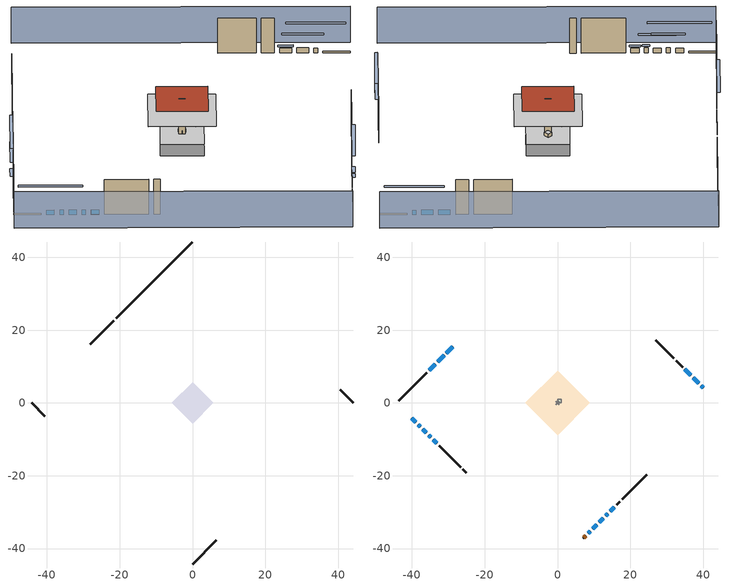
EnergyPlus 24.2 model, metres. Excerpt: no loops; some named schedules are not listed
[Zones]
basement - unconditioned
 floor foundation (Slab2 construction): -5.71,0 0,5.71 5.71,0 0,-5.71 z-2.13
 wall outside (RimJoist1 construction): -21.63,22.61 -28.11,16.12 z0.3:0.61
 wall outside (RimJoist2 construction): 44.24,0 40.64,3.6 z0.3:0.61
 wall outside (RimJoist3 construction): 0,-44.24 6.49,-37.75 z0.3:0.61
 wall outside (RimJoist4 construction): -44.24,0 -40.64,-3.6 z0.3:0.61
 wall foundation (FoundationWall1 construction): 0,44.24 -20.97,23.27 z-2.13:0.3
conditioned space
 floor to basement - unconditioned (Floor1 construction): -5.71,0 0,5.71 5.71,0 0,-5.71 z0.3
 floor to garage (Floor2 construction): -3.66,0 0,3.66 3.66,0 0,-3.66 z0.3
 floor adiabatic (AdiabaticFloorConstruction): -8.86,0 0,8.86 8.86,0 0,-8.86 z5.18
 wall outside (AdiabaticWallConstruction 1): 7.14,-37.09 7.79,-36.45 z0.3:2.34
 wall outside (AdiabaticWallConstruction): -28.77,15.47 -30.5,13.73 / 8.45,-35.79 9,-35.24 / -31.16,13.08 -32.89,11.35 / -33.55,10.69 -35.28,8.96 / 13.25,-30.99 13.8,-30.44 z0.3:1.37; 9.65,-34.59 10.82,-33.41 / 14.45,-29.79 15.62,-28.61 z0.3:1.43; -39.98,-4.26 -38.93,-5.31 / -37.07,-7.17 -36.02,-8.22 / -34.16,-10.07 -33.11,-11.13 z0.3:1.28; -38.27,-5.96 -37.73,-6.51 / -35.36,-8.87 -34.82,-9.42 / 11.48,-32.76 12.59,-31.65 z0.3:1.34; 39.98,4.26 39.48,4.76 z0.3:1.22; 38.82,5.42 37.24,7 / 36.58,7.65 35,9.23 z0.3:1.31
 wall outside (Wall3 construction): -35.93,8.3 -43.58,0.66 z0.3:7.62
 wall outside (Wall4 construction): 31.97,12.27 26.93,17.31 z0.3:7.62
 wall outside (Wall7 construction): 17.8,-26.44 24.48,-19.76 z0.3:7.62
 wall outside (Wall8 construction): -32.45,-11.78 -26.64,-17.6 z0.3:7.62
 wall to garage (Wall5 construction): -0.43,-0.43 0.43,0.43 z0.3:7.62
 wall to garage (Wall6 construction): 0.43,-0.43 -0.43,0.43 z0.3:7.62
 window (WindowConstruction): -28.77,15.47 -30.5,13.74 z0.3:1.37
 window (WindowConstruction 9): 8.45,-35.79 9,-35.24 z0.3:1.37
 window (WindowConstruction 10): 9.65,-34.58 10.82,-33.41 z0.3:1.43
 window (WindowConstruction 11): -39.98,-4.26 -38.93,-5.31 z0.3:1.28
 window (WindowConstruction 12): -38.27,-5.96 -37.73,-6.51 z0.3:1.34
 window (WindowConstruction 13): -37.07,-7.17 -36.02,-8.22 z0.3:1.28
 window (WindowConstruction 14): -35.36,-8.87 -34.82,-9.42 z0.3:1.34
 window (WindowConstruction 15): -34.16,-10.08 -33.11,-11.13 z0.3:1.28
 window (WindowConstruction 1): -31.16,13.08 -32.89,11.35 z0.3:1.37
 window (WindowConstruction 2): -33.55,10.69 -35.28,8.96 z0.3:1.37
 window (WindowConstruction 3): 39.98,4.26 39.48,4.76 z0.3:1.22
 window (WindowConstruction 4): 38.82,5.42 37.24,7 z0.3:1.31
 window (WindowConstruction 5): 36.58,7.65 35,9.23 z0.3:1.31
 window (WindowConstruction 6): 11.48,-32.76 12.59,-31.65 z0.3:1.34
 window (WindowConstruction 7): 13.25,-30.99 13.79,-30.44 z0.3:1.37
 window (WindowConstruction 8): 14.45,-29.79 15.62,-28.62 z0.3:1.43
 door (Door): 7.14,-37.09 7.79,-36.45 z0.3:2.34
 ceiling adiabatic (AdiabaticFloorConstruction): 0,-8.86 8.86,0 0,8.86 -8.86,0 z5.18
 roof outside (Roof1 construction): 0,6.78 -6.78,0 0,-6.78 6.78,0 z7.62
furnace airloop ret air zone
 floor adiabatic (AdiabaticConst): 0,0 0,1 1,1 1,0 z0
 wall adiabatic (AdiabaticConst): 0,1 0,0 1,0 1,1 0,1 z0:1
 ceiling adiabatic (AdiabaticConst): 1,0 1,1 0,1 0,0 z1
garage
 floor foundation (Slab1 construction): -3.66,0 0,3.66 3.66,0 0,-3.66 z0
 wall outside (Wall1 construction): 34.35,9.89 32.62,11.62 z0.3:7.62
 wall outside (Wall2 construction): 16.28,-27.96 17.14,-27.1 z0.3:7.62
 wall outside (Wall9 construction): -25.98,-18.26 -25.12,-19.12 z0.3:7.62
shading: -47.47,-3.23 -3.23,-47.47 / 47.47,3.23 3.23,47.47 z0:7.62; -34.17,10.07 -25.11,19.13 -25.54,19.56 -34.6,10.5 z6.55; 9.21,-35.03 8.23,-36.01 8.66,-36.44 9.64,-35.46 z1.68; 11.04,-33.2 9.44,-34.8 9.87,-35.23 11.47,-33.63 z1.74; -35.27,-8.97 -43.65,-0.59 -44.08,-1.02 -35.7,-9.4 z6.46; -35.79,-8.45 -40.21,-4.02 -40.64,-4.46 -36.22,-8.88 z4.08; -34.08,-10.16 -39.01,-5.23 -39.44,-5.66 -34.51,-10.59 z4.02; -34.6,-9.63 -35.58,-8.66 -36.01,-9.09 -35.03,-10.07 z1.65; -32.9,-11.34 -34.38,-9.86 -34.81,-10.29 -33.33,-11.77 z1.58; -34.83,9.41 -29.22,15.02 -29.65,15.45 -35.26,9.84 z4.11; -35.49,8.75 -33.33,10.91 -33.76,11.34 -35.92,9.18 z1.68; 35.81,8.42 43.65,0.59 44.08,1.02 36.25,8.85 z6.4; 35.3,8.94 40.76,3.48 41.19,3.91 35.73,9.37 z4.05; 34.79,9.45 36.8,7.44 37.23,7.87 35.22,9.88 z1.62; 16.25,-27.98 7.82,-36.42 8.25,-36.85 16.68,-28.41 z6.52; 15.73,-28.5 11.31,-32.93 11.74,-33.36 16.17,-28.93 z4.11; 17.56,-26.68 12.51,-31.73 12.94,-32.16 17.99,-27.11 z4.18
[Building]
Building 1: Terrain=Suburbs
[Site:Location]
Portland Intl Arpt_OR: Latitude {deg}=45.59; Longitude {deg}=-122.6; Time Zone {hr}=-8; Elevation {m}=33; Keep Site Location Information=Yes
[Site:GroundTemperature:Shallow]
10.2558, 8.96328, 8.85977, 9.47314, 11.9355, 14.3863, 16.5111, 17.8571, 17.9714, 16.8767, 14.8061, 12.4304
[Site:WaterMainsTemperature]
Calculation Method=Schedule; Temperature Schedule=mains temperature schedule
[Material] Roughness=Rough; Thermal Absorptance=0.9
Name | Thickness {m} | Conductivity {W/m-K} | Density {kg/m3} | Specific Heat {J/kg-K} | Solar Absorptance | Visible Absorptance
asphalt or fiberglass shingles | 0.00635 | 0.162714 | 1121.4 | 1465.45 | 0.85 | 0.85
concrete 4.0 in. | 0.1016 | 1.803125 | 2242.8 | 837.4 | 0.7 | 0.7
concrete 8.0 in. | 0.2032 | 1.803125 | 2242.8 | 837.4 | 0.7 | 0.7
door material | 0.04445 | 0.0612267 | 512.64 | 1214.23 | 0.7 | 0.7
floor covering | 0.0127 | 0.0433444 | 54.468 | 1339.84 | 0.6 | 0.6
floor rigid ins; wall rigid ins | 0.512978 | 0.029427 | 32.04 | 1214.23 | 0.7 | 0.7
floor stud and cavity | 0.1397 | 0.923637 | 92.3553 | 1139.71 | 0.7 | 0.7
floor stud and cavity 1 | 0.1397 | 1.75129 | 37.0049 | 1207.88 | 0.7 | 0.7
furniture material basement - unconditioned 1; furniture material conditioned space 1; furniture material garage 1 | 0.1524 | 0.115458 | 640.8 | 1214.23 | 0.6 | 0.6
gypsum board | 0.0127 | 0.160291 | 801 | 837.4 | 0.6 | 0.6
osb sheathing 0.5 in.; osb sheathing 0.5 in. 1; osb sheathing 0.5 in. 2 | 0.0127 | 0.115458 | 512.64 | 1214.23 | 0.7 | 0.7
osb sheathing 0.75 in. | 0.01905 | 0.115458 | 512.64 | 1214.23 | 0.7 | 0.7
rim joist stud and cavity | 0.0508 | 0.178688 | 50.32683 | 1063.81 | 0.6 | 0.6
roof rigid ins | 0.051816 | 0.029427 | 32.04 | 1214.23 | 0.7 | 0.7
roof stud and cavity | 0.2032 | 0.667294 | 78.34581 | 1123.46 | 0.7 | 0.7
wall stud and cavity | 0.1397 | 0.727959 | 139.0536 | 1170.24 | 0.6 | 0.6
wall stud and cavity 1 | 0.1397 | 0.550994 | 139.0536 | 1170.24 | 0.7 | 0.7
wall stud and cavity 2 | 0.1397 | 0.335416 | 139.0536 | 1170.24 | 0.7 | 0.7
wall stud and cavity 3 | 0.0889 | 0.380278 | 52.3479 | 1209.89 | 0.7 | 0.7
wall stud and cavity 4 | 0.0889 | 0.391764 | 83.0341 | 1211.67 | 0.7 | 0.7
wood siding | 0.0254 | 0.102417 | 544.68 | 1172.36 | 0.85 | 0.85
wood siding 1; wood siding 2 | 0.0254 | 0.102417 | 544.68 | 1172.36 | 0.7 | 0.7
[Material:NoMass]
Adiabatic: Roughness=Rough; Thermal Resistance {m2-K/W}=176.1; Thermal Absorptance=0.9; Solar Absorptance=0.7; Visible Absorptance=0.7
[WindowMaterial:SimpleGlazingSystem]
WindowMaterial: U-Factor {W/m2-K}=1.93052; Solar Heat Gain Coefficient=0.49
[Construction]
AdiabaticConst: Adiabatic
AdiabaticFloorConstruction: floor stud and cavity 1, floor rigid ins, osb sheathing 0.75 in., floor covering
AdiabaticWallConstruction: wood siding 1, wall rigid ins, wall stud and cavity 3, gypsum board
AdiabaticWallConstruction 1: wood siding 2, wall rigid ins, wall stud and cavity 3, gypsum board
Door: door material
Floor1 construction; Floor2 construction: floor stud and cavity, osb sheathing 0.75 in., floor covering
FoundationWall1 construction: concrete 8.0 in.
furniture construction basement - unconditioned 1: furniture material basement - unconditioned 1
furniture construction conditioned space 1: furniture material conditioned space 1
furniture construction garage 1: furniture material garage 1
PartitionWallConstruction: gypsum board, wall stud and cavity 4, gypsum board
RimJoist1 construction; RimJoist2 construction; RimJoist3 construction; RimJoist4 construction: wood siding, rim joist stud and cavity
Roof1 construction: asphalt or fiberglass shingles, roof rigid ins, osb sheathing 0.75 in., roof stud and cavity, gypsum board
Slab1 construction; Slab2 construction: concrete 4.0 in.
Wall1 construction; Wall2 construction: wood siding, osb sheathing 0.5 in., wall stud and cavity
Wall3 construction; Wall4 construction: wood siding, osb sheathing 0.5 in., wall stud and cavity 1, gypsum board
Wall5 construction: osb sheathing 0.5 in. 1, wall stud and cavity 2, gypsum board
Wall6 construction: osb sheathing 0.5 in. 2, wall stud and cavity 2, gypsum board
Wall7 construction; Wall8 construction: wood siding, osb sheathing 0.5 in. 1, wall stud and cavity 1, gypsum board
Wall9 construction: wood siding, osb sheathing 0.5 in. 1, wall stud and cavity
WindowConstruction; WindowConstruction 1; WindowConstruction 10; WindowConstruction 11; WindowConstruction 12; WindowConstruction 13; WindowConstruction 14; WindowConstruction 15; WindowConstruction 2; WindowConstruction 3; WindowConstruction 4; WindowConstruction 5; WindowConstruction 6; WindowConstruction 7; WindowConstruction 8; WindowConstruction 9: WindowMaterial
[Zone] Multiplier=1
Name | Volume {m3} | Part of Total Floor Area
basement - unconditioned | 158.733 | Yes
conditioned space | 606.66 | Yes
furnace airloop ret air zone | 1 | No
garage | 65.242 | Yes
[Space]
Name | Zone | Volume {m3} | Space Type
basement - unconditioned 1 | basement - unconditioned | 158.733
conditioned space 1 | conditioned space | 606.66
furnace airloop ret air space | furnace airloop ret air zone |  | Plenum Space Type
garage 1 | garage | 65.242
[SurfaceProperty:ExposedFoundationPerimeter] Exposed Perimeter Calculation Method=TotalExposedPerimeter
Name | Total Exposed Perimeter {m}
Slab2 | 29.65704
Slab1 | 14.6304
[InternalMass]
Name | Construction | Zone or ZoneList | Space or SpaceList | Surface Area {m2}
furniture mass basement - unconditioned 1 | furniture construction basement - unconditioned 1 | basement - unconditioned | basement - unconditioned 1 | 26.03886
furniture mass conditioned space 1 | furniture construction conditioned space 1 | conditioned space | conditioned space 1 | 99.51774
partition wall mass | PartitionWallConstruction | conditioned space | conditioned space 1 | 248.794
furniture mass garage 1 | furniture construction garage 1 | garage | garage 1 | 2.67561
[OtherEquipment] Design Level Calculation Method=EquipmentLevel
Name | Fuel Type | Zone or ZoneList or Space or SpaceList | Schedule | Design Level {W} | Fraction Latent | Fraction Radiant | Fraction Lost
furnace airloop_0 RetCondToDZ; furnace airloop_0 SupCondToDZ; furnace airloop_0 SupSensLkToDZ; water heater sens | None | basement - unconditioned 1 | Always On Discrete | 0 | 0 | 0 | 0
furnace airloop_0 SupLatLkToDZ; water heater lat | None | basement - unconditioned 1 | Always On Discrete | 0 | 1 | 0 | 0
water heater energy adjustment1 | Electricity | basement - unconditioned 1 | Always On Discrete | 0.01 | 0 | 0 | 1
clothes dryer 1 | NaturalGas | conditioned space 1 | clothes_dryer | 4072.13 | 0.015 | 0.081 | 0.85
cooking range 1 | Electricity | conditioned space 1 | cooking_range | 0 | 0.08 | 0.432 | 0.2
furnace airloop_0 SupCondToLv; furnace airloop_0 SupSensLkToCond; mech vent house fan sensible load | None | conditioned space 1 | Always On Discrete | 0 | 0 | 0 | 0
furnace airloop_0 SupLatLkToCond; mech vent house fan latent load | None | conditioned space 1 | Always On Discrete | 0 | 1 | 0 | 0
general water use latent | None | conditioned space 1 | general water use schedule | 44.1266 | 1 | 0 | 0
general water use sensible | None | conditioned space 1 | general water use schedule | -43.4886 | 0 | 0.6 | 0
furnace airloop_0 RetCondToRP; furnace airloop_0 RetSensLkToRP | None | furnace airloop ret air space | Always On Discrete | 0 | 0 | 0 | 0
furnace airloop_0 RetLatLkToRP | None | furnace airloop ret air space | Always On Discrete | 0 | 1 | 0 | 0
[ZoneInfiltration:DesignFlowRate] Schedule=Always On Discrete
Name | Zone or ZoneList or Space or SpaceList | Design Flow Rate Calculation Method | Design Flow Rate {m3/s} | Air Changes per Hour {1/hr} | Constant Term Coefficient | Temperature Term Coefficient | Velocity Term Coefficient | Velocity Squared Term Coefficient
basement_unconditioned 1 duct leakage imbalance infil flow | basement - unconditioned 1 | Flow/Zone | 0
infil basement - unconditioned 1 | basement - unconditioned 1 | AirChanges/Hour |  | 0.1 | 1 | 0 | 0 | 0
infil flow; natural vent flow; whole house fan flow | conditioned space 1 | Flow/Zone | 0
[ZoneMixing] Schedule=Always On Continuous; Design Flow Rate Calculation Method=Flow/Zone; Design Flow Rate {m3/s}=0
Name | Zone or Space | Source Zone or Space
furnace airloop_0 ZoneMixCondToDZ mix | basement - unconditioned | conditioned space
furnace airloop_0 ZoneMixDZToCond mix | conditioned space | basement - unconditioned
[SurfaceProperty:IncidentSolarMultiplier] Incident Solar Multiplier=1; Incident Solar Multiplier Schedule=trans schedule winter=0.85 summer=0.7
Window1; Window10; Window11; Window12; Window13; Window14; Window15; Window16; Window2; Window3; Window4; Window5; Window6; Window7; Window8; Window9
[Lights] Design Level Calculation Method=LightingLevel; Return Air Fraction=0; Fraction Radiant=0.6; Fraction Visible=0.2; Fraction Replaceable=1
Name | Zone or ZoneList or Space or SpaceList | Schedule | Lighting Level {W}
interior lighting | conditioned space 1 | lighting_interior | 390.51
garage lighting | garage 1 | lighting_garage | 10.9504
[People]
occupants: Zone or ZoneList or Space or SpaceList=conditioned space 1; Number of People Schedule=occupants; Number of People Calculation Method=People; Number of People=2; Fraction Radiant=0.314171; Sensible Heat Fraction=0.56303; Activity Level Schedule=occupants activity schedule; Carbon Dioxide Generation Rate {m3/s-W}=0; Enable ASHRAE 55 Comfort Warnings=No; Mean Radiant Temperature Calculation Type=EnclosureAveraged
[ElectricEquipment] Zone or ZoneList or Space or SpaceList=conditioned space 1; Design Level Calculation Method=EquipmentLevel
Name | Schedule | Design Level {W} | Fraction Latent | Fraction Radiant | Fraction Lost
ceiling fan | ceiling_fan | 19.3019 | 0 | 0.558 | 0
clothes dryer | clothes_dryer | 306.517 | 0.015 | 0.081 | 0.85
clothes washer | clothes_washer | 155.485 | 0.03 | 0.162 | 0.7
cooking range | cooking_range | 808.043 | 0.08 | 0.432 | 0.2
dishwasher | dishwasher | 316.595 | 0.3 | 0.18 | 0.4
fridge | fridge schedule | 46.9578 | 0 | 0.6 | 0
mech vent bath fan 0 | mech vent bath fan 0 schedule | 30 | 0 | 0 | 1
mech vent house fan | mech vent house fan schedule | 0 | 0 | 0 | 1
mech vent house fan cfis | mech vent house fan cfis schedule | 0 | 0 | 0 | 0
mech vent range fan 0 | mech vent range fan 0 schedule | 30 | 0 | 0 | 1
misc plug loads | plug_loads_other | 185.278 | 0.021 | 0.558 | 0.049
misc tv | plug_loads_tv | 203.422 | 0 | 0.6 | 0
whole house fan | Always On Discrete | 0 | 0 | 0 | 1
[SpaceList]
Plenum Space Type: furnace airloop ret air space
[ZoneInfiltration:EffectiveLeakageArea]
infil garage 1: Zone or Space=garage 1; Schedule=Always On Discrete; Effective Air Leakage Area {cm2}=203.878; Stack Coefficient=0.000129147; Wind Coefficient=4.64657e-05
[AirLoopHVAC:ReturnPlenum]
Air Loop HVAC Return Plenum 1: Zone=furnace airloop ret air zone
[Foundation:Kiva] Wall Depth Below Slab {m}=0.2032
Name | Initial Indoor Air Temperature {C} | Wall Height Above Grade {m}
Foundation Kiva 1 | 13.4258 | 0.1016
Foundation Kiva 2 | 9.52053 | 0.3048
[Foundation:Kiva:Settings]
Soil Conductivity {W/m-K}=2.9427; Soil Density {kg/m3}=1842.3; Soil Specific Heat {J/kg-K}=418.7; Ground Solar Absorptivity=0.9; Ground Thermal Absorptivity=0.9; Ground Surface Roughness {m}=0.03; Far-Field Width {m}=40; Deep-Ground Boundary Condition=ZeroFlux; Deep-Ground Depth {m}=40; Minimum Cell Dimension {m}=0.2; Maximum Cell Growth Coefficient=3; Simulation Timestep=Timestep
[Exterior:Lights]
exterior lighting: Schedule=exterior lighting schedule; Design Level {W}=13.4573
[EnergyManagementSystem:Sensor] Output:Variable or Output:Meter Index Key=basement - unconditioned
Name | Output:Variable or Output:Meter
furnace_airloop_0_DZ_T_s | Zone Air Temperature
furnace_airloop_0_DZ_W_s | Zone Mean Air Humidity Ratio
water_heater_amb_rh | Zone Air Relative Humidity
water_heater_amb_temp | Zone Mean Air Temperature
[Schedule:Constant]
Name | Hourly Value
Always On Discrete; Always On Continuous; mech vent house fan schedule; mech vent house fan cfis schedule | 1
occupants activity schedule | 117.228
fridge schedule | 0
[Schedule:Day:Interval]
trans schedule winter=0.85 summer=0.7 day; trans schedule winter=0.85 summer=0.7 day 2: No, 24:00, 0.85
trans schedule winter=0.85 summer=0.7 day 1: No, 24:00, 0.7
trans schedule winter=0.85 summer=0.7 default day; mech vent bath fan 0 schedule default day; mech vent range fan 0 schedule default day; general water use schedule default day; exterior lighting schedule default day: No, 24:00, 0
mech vent bath fan 0 schedule day: No, 05:00, 0, 06:00, 1, 24:00, 0
mech vent range fan 0 schedule day: No, 11:00, 0, 12:00, 1, 24:00, 0
general water use schedule day: No, 01:00, 0.315068, 03:00, 0.287671, 04:00, 0.342466, 05:00, 0.369863, 06:00, 0.520548, 07:00, 0.60274, 08:00, 0.534247, 10:00, 0.506849, 11:00, 0.465753, 14:00, 0.479452, 15:00, 0.534247, 16:00, 0.589041, 17:00, 0.69863, 18:00, 0.876712, 19:00, 0.890411, 20:00, 0.986301, 21:00, 1, 22:00, 0.863014, 23:00, 0.616438, 24:00, 0.465753
exterior lighting schedule day: No, 01:00, 0.566667, 03:00, 0.524167, 05:00, 0.495833, 06:00, 0.5525, 07:00, 0.623333, 08:00, 0.580833, 09:00, 0.439167, 10:00, 0.354167, 12:00, 0.34, 13:00, 0.354167, 14:00, 0.396667, 15:00, 0.425, 16:00, 0.495833, 17:00, 0.623333, 18:00, 0.793333, 19:00, 0.906667, 20:00, 0.963333, 21:00, 0.991667, 22:00, 0.920833, 23:00, 0.793333, 24:00, 0.665833
exterior lighting schedule day 1: No, 01:00, 0.528571, 03:00, 0.488929, 05:00, 0.4625, 06:00, 0.515357, 07:00, 0.581429, 08:00, 0.541786, 09:00, 0.409643, 10:00, 0.330357, 12:00, 0.317143, 13:00, 0.330357, 14:00, 0.37, 15:00, 0.396429, 16:00, 0.4625, 17:00, 0.581429, 18:00, 0.74, 19:00, 0.845714, 20:00, 0.898571, 21:00, 0.925, 22:00, 0.858929, 23:00, 0.74, 24:00, 0.621071
exterior lighting schedule day 2: No, 01:00, 0.485714, 03:00, 0.449286, 05:00, 0.425, 06:00, 0.473571, 07:00, 0.534286, 08:00, 0.497857, 09:00, 0.376429, 10:00, 0.303571, 12:00, 0.291429, 13:00, 0.303571, 14:00, 0.34, 15:00, 0.364286, 16:00, 0.425, 17:00, 0.534286, 18:00, 0.68, 19:00, 0.777143, 20:00, 0.825714, 21:00, 0.85, 22:00, 0.789286, 23:00, 0.68, 24:00, 0.570714
exterior lighting schedule day 3: No, 01:00, 0.442857, 03:00, 0.409643, 05:00, 0.3875, 06:00, 0.431786, 07:00, 0.487143, 08:00, 0.453929, 09:00, 0.343214, 10:00, 0.276786, 12:00, 0.265714, 13:00, 0.276786, 14:00, 0.31, 15:00, 0.332143, 16:00, 0.3875, 17:00, 0.487143, 18:00, 0.62, 19:00, 0.708571, 20:00, 0.752857, 21:00, 0.775, 22:00, 0.719643, 23:00, 0.62, 24:00, 0.520357
[Schedule:Week:Daily]
trans schedule winter=0.85 summer=0.7 Week Rule - Jan1-May26: trans schedule winter=0.85 summer=0.7 day, trans schedule winter=0.85 summer=0.7 day, trans schedule winter=0.85 summer=0.7 day, trans schedule winter=0.85 summer=0.7 day, trans schedule winter=0.85 summer=0.7 day, trans schedule winter=0.85 summer=0.7 day, trans schedule winter=0.85 summer=0.7 day, trans schedule winter=0.85 summer=0.7 default day, trans schedule winter=0.85 summer=0.7 default day, trans schedule winter=0.85 summer=0.7 default day, trans schedule winter=0.85 summer=0.7 default day, trans schedule winter=0.85 summer=0.7 default day
trans schedule winter=0.85 summer=0.7 Week Rule - May27-Jun2: trans schedule winter=0.85 summer=0.7 day, trans schedule winter=0.85 summer=0.7 day, trans schedule winter=0.85 summer=0.7 day, trans schedule winter=0.85 summer=0.7 day, trans schedule winter=0.85 summer=0.7 day, trans schedule winter=0.85 summer=0.7 day 1, trans schedule winter=0.85 summer=0.7 day 1, trans schedule winter=0.85 summer=0.7 default day, trans schedule winter=0.85 summer=0.7 default day, trans schedule winter=0.85 summer=0.7 default day, trans schedule winter=0.85 summer=0.7 default day, trans schedule winter=0.85 summer=0.7 default day
trans schedule winter=0.85 summer=0.7 Week Rule - Jun3-Sep29: trans schedule winter=0.85 summer=0.7 day 1, trans schedule winter=0.85 summer=0.7 day 1, trans schedule winter=0.85 summer=0.7 day 1, trans schedule winter=0.85 summer=0.7 day 1, trans schedule winter=0.85 summer=0.7 day 1, trans schedule winter=0.85 summer=0.7 day 1, trans schedule winter=0.85 summer=0.7 day 1, trans schedule winter=0.85 summer=0.7 default day, trans schedule winter=0.85 summer=0.7 default day, trans schedule winter=0.85 summer=0.7 default day, trans schedule winter=0.85 summer=0.7 default day, trans schedule winter=0.85 summer=0.7 default day
trans schedule winter=0.85 summer=0.7 Week Rule - Sep30-Oct6: trans schedule winter=0.85 summer=0.7 day 1, trans schedule winter=0.85 summer=0.7 day 2, trans schedule winter=0.85 summer=0.7 day 2, trans schedule winter=0.85 summer=0.7 day 2, trans schedule winter=0.85 summer=0.7 day 2, trans schedule winter=0.85 summer=0.7 day 2, trans schedule winter=0.85 summer=0.7 day 2, trans schedule winter=0.85 summer=0.7 default day, trans schedule winter=0.85 summer=0.7 default day, trans schedule winter=0.85 summer=0.7 default day, trans schedule winter=0.85 summer=0.7 default day, trans schedule winter=0.85 summer=0.7 default day
trans schedule winter=0.85 summer=0.7 Week Rule - Oct7-Dec31: trans schedule winter=0.85 summer=0.7 day 2, trans schedule winter=0.85 summer=0.7 day 2, trans schedule winter=0.85 summer=0.7 day 2, trans schedule winter=0.85 summer=0.7 day 2, trans schedule winter=0.85 summer=0.7 day 2, trans schedule winter=0.85 summer=0.7 day 2, trans schedule winter=0.85 summer=0.7 day 2, trans schedule winter=0.85 summer=0.7 default day, trans schedule winter=0.85 summer=0.7 default day, trans schedule winter=0.85 summer=0.7 default day, trans schedule winter=0.85 summer=0.7 default day, trans schedule winter=0.85 summer=0.7 default day
mech vent bath fan 0 schedule Week Rule - Jan1-Dec31: mech vent bath fan 0 schedule day, mech vent bath fan 0 schedule day, mech vent bath fan 0 schedule day, mech vent bath fan 0 schedule day, mech vent bath fan 0 schedule day, mech vent bath fan 0 schedule day, mech vent bath fan 0 schedule day, mech vent bath fan 0 schedule default day, mech vent bath fan 0 schedule default day, mech vent bath fan 0 schedule default day, mech vent bath fan 0 schedule default day, mech vent bath fan 0 schedule default day
mech vent range fan 0 schedule Week Rule - Jan1-Dec31: mech vent range fan 0 schedule day, mech vent range fan 0 schedule day, mech vent range fan 0 schedule day, mech vent range fan 0 schedule day, mech vent range fan 0 schedule day, mech vent range fan 0 schedule day, mech vent range fan 0 schedule day, mech vent range fan 0 schedule default day, mech vent range fan 0 schedule default day, mech vent range fan 0 schedule default day, mech vent range fan 0 schedule default day, mech vent range fan 0 schedule default day
general water use schedule Week Rule - Jan1-Dec31: general water use schedule day, general water use schedule day, general water use schedule day, general water use schedule day, general water use schedule day, general water use schedule day, general water use schedule day, general water use schedule default day, general water use schedule default day, general water use schedule default day, general water use schedule default day, general water use schedule default day
exterior lighting schedule Week Rule - Jan1-Jan27: exterior lighting schedule day, exterior lighting schedule day, exterior lighting schedule day, exterior lighting schedule day, exterior lighting schedule day, exterior lighting schedule day, exterior lighting schedule day, exterior lighting schedule default day, exterior lighting schedule default day, exterior lighting schedule default day, exterior lighting schedule default day, exterior lighting schedule default day
exterior lighting schedule Week Rule - Jan28-Feb3: exterior lighting schedule day, exterior lighting schedule day, exterior lighting schedule day, exterior lighting schedule day, exterior lighting schedule day 1, exterior lighting schedule day 1, exterior lighting schedule day 1, exterior lighting schedule default day, exterior lighting schedule default day, exterior lighting schedule default day, exterior lighting schedule default day, exterior lighting schedule default day
exterior lighting schedule Week Rule - Feb4-Feb24: exterior lighting schedule day 1, exterior lighting schedule day 1, exterior lighting schedule day 1, exterior lighting schedule day 1, exterior lighting schedule day 1, exterior lighting schedule day 1, exterior lighting schedule day 1, exterior lighting schedule default day, exterior lighting schedule default day, exterior lighting schedule default day, exterior lighting schedule default day, exterior lighting schedule default day
exterior lighting schedule Week Rule - Feb25-Mar3: exterior lighting schedule day 1, exterior lighting schedule day 1, exterior lighting schedule day 1, exterior lighting schedule day 1, exterior lighting schedule day 2, exterior lighting schedule day 2, exterior lighting schedule day 2, exterior lighting schedule default day, exterior lighting schedule default day, exterior lighting schedule default day, exterior lighting schedule default day, exterior lighting schedule default day
exterior lighting schedule Week Rule - Mar4-Mar31: exterior lighting schedule day 2, exterior lighting schedule day 2, exterior lighting schedule day 2, exterior lighting schedule day 2, exterior lighting schedule day 2, exterior lighting schedule day 2, exterior lighting schedule day 2, exterior lighting schedule default day, exterior lighting schedule default day, exterior lighting schedule default day, exterior lighting schedule default day, exterior lighting schedule default day
exterior lighting schedule Week Rule - Apr1-Apr28: exterior lighting schedule day 3, exterior lighting schedule day 3, exterior lighting schedule day 3, exterior lighting schedule day 3, exterior lighting schedule day 3, exterior lighting schedule day 3, exterior lighting schedule day 3, exterior lighting schedule default day, exterior lighting schedule default day, exterior lighting schedule default day, exterior lighting schedule default day, exterior lighting schedule default day
exterior lighting schedule Week Rule - Apr29-May5: exterior lighting schedule day 3, exterior lighting schedule day 3, exterior lighting schedule day 4, exterior lighting schedule day 4, exterior lighting schedule day 4, exterior lighting schedule day 4, exterior lighting schedule day 4, exterior lighting schedule default day, exterior lighting schedule default day, exterior lighting schedule default day, exterior lighting schedule default day, exterior lighting schedule default day
exterior lighting schedule Week Rule - May6-May26: exterior lighting schedule day 4, exterior lighting schedule day 4, exterior lighting schedule day 4, exterior lighting schedule day 4, exterior lighting schedule day 4, exterior lighting schedule day 4, exterior lighting schedule day 4, exterior lighting schedule default day, exterior lighting schedule default day, exterior lighting schedule default day, exterior lighting schedule default day, exterior lighting schedule default day
exterior lighting schedule Week Rule - May27-Jun2: exterior lighting schedule day 4, exterior lighting schedule day 4, exterior lighting schedule day 4, exterior lighting schedule day 4, exterior lighting schedule day 4, exterior lighting schedule day 5, exterior lighting schedule day 5, exterior lighting schedule default day, exterior lighting schedule default day, exterior lighting schedule default day, exterior lighting schedule default day, exterior lighting schedule default day
exterior lighting schedule Week Rule - Jun3-Jun30: exterior lighting schedule day 5, exterior lighting schedule day 5, exterior lighting schedule day 5, exterior lighting schedule day 5, exterior lighting schedule day 5, exterior lighting schedule day 5, exterior lighting schedule day 5, exterior lighting schedule default day, exterior lighting schedule default day, exterior lighting schedule default day, exterior lighting schedule default day, exterior lighting schedule default day
exterior lighting schedule Week Rule - Jul1-Jul28: exterior lighting schedule day 6, exterior lighting schedule day 6, exterior lighting schedule day 6, exterior lighting schedule day 6, exterior lighting schedule day 6, exterior lighting schedule day 6, exterior lighting schedule day 6, exterior lighting schedule default day, exterior lighting schedule default day, exterior lighting schedule default day, exterior lighting schedule default day, exterior lighting schedule default day
exterior lighting schedule Week Rule - Jul29-Aug4: exterior lighting schedule day 6, exterior lighting schedule day 6, exterior lighting schedule day 6, exterior lighting schedule day 7, exterior lighting schedule day 7, exterior lighting schedule day 7, exterior lighting schedule day 7, exterior lighting schedule default day, exterior lighting schedule default day, exterior lighting schedule default day, exterior lighting schedule default day, exterior lighting schedule default day
exterior lighting schedule Week Rule - Aug5-Aug25: exterior lighting schedule day 7, exterior lighting schedule day 7, exterior lighting schedule day 7, exterior lighting schedule day 7, exterior lighting schedule day 7, exterior lighting schedule day 7, exterior lighting schedule day 7, exterior lighting schedule default day, exterior lighting schedule default day, exterior lighting schedule default day, exterior lighting schedule default day, exterior lighting schedule default day
exterior lighting schedule Week Rule - Aug26-Sep1: exterior lighting schedule day 7, exterior lighting schedule day 7, exterior lighting schedule day 7, exterior lighting schedule day 7, exterior lighting schedule day 7, exterior lighting schedule day 7, exterior lighting schedule day 8, exterior lighting schedule default day, exterior lighting schedule default day, exterior lighting schedule default day, exterior lighting schedule default day, exterior lighting schedule default day
exterior lighting schedule Week Rule - Sep2-Sep29: exterior lighting schedule day 8, exterior lighting schedule day 8, exterior lighting schedule day 8, exterior lighting schedule day 8, exterior lighting schedule day 8, exterior lighting schedule day 8, exterior lighting schedule day 8, exterior lighting schedule default day, exterior lighting schedule default day, exterior lighting schedule default day, exterior lighting schedule default day, exterior lighting schedule default day
exterior lighting schedule Week Rule - Sep30-Oct6: exterior lighting schedule day 8, exterior lighting schedule day 9, exterior lighting schedule day 9, exterior lighting schedule day 9, exterior lighting schedule day 9, exterior lighting schedule day 9, exterior lighting schedule day 9, exterior lighting schedule default day, exterior lighting schedule default day, exterior lighting schedule default day, exterior lighting schedule default day, exterior lighting schedule default day
exterior lighting schedule Week Rule - Oct7-Oct27: exterior lighting schedule day 9, exterior lighting schedule day 9, exterior lighting schedule day 9, exterior lighting schedule day 9, exterior lighting schedule day 9, exterior lighting schedule day 9, exterior lighting schedule day 9, exterior lighting schedule default day, exterior lighting schedule default day, exterior lighting schedule default day, exterior lighting schedule default day, exterior lighting schedule default day
exterior lighting schedule Week Rule - Oct28-Nov3: exterior lighting schedule day 9, exterior lighting schedule day 9, exterior lighting schedule day 9, exterior lighting schedule day 9, exterior lighting schedule day 10, exterior lighting schedule day 10, exterior lighting schedule day 10, exterior lighting schedule default day, exterior lighting schedule default day, exterior lighting schedule default day, exterior lighting schedule default day, exterior lighting schedule default day
exterior lighting schedule Week Rule - Nov4-Nov24: exterior lighting schedule day 10, exterior lighting schedule day 10, exterior lighting schedule day 10, exterior lighting schedule day 10, exterior lighting schedule day 10, exterior lighting schedule day 10, exterior lighting schedule day 10, exterior lighting schedule default day, exterior lighting schedule default day, exterior lighting schedule default day, exterior lighting schedule default day, exterior lighting schedule default day
exterior lighting schedule Week Rule - Nov25-Dec1: exterior lighting schedule day 10, exterior lighting schedule day 10, exterior lighting schedule day 10, exterior lighting schedule day 10, exterior lighting schedule day 10, exterior lighting schedule day 10, exterior lighting schedule day 11, exterior lighting schedule default day, exterior lighting schedule default day, exterior lighting schedule default day, exterior lighting schedule default day, exterior lighting schedule default day
exterior lighting schedule Week Rule - Dec2-Dec31: exterior lighting schedule day 11, exterior lighting schedule day 11, exterior lighting schedule day 11, exterior lighting schedule day 11, exterior lighting schedule day 11, exterior lighting schedule day 11, exterior lighting schedule day 11, exterior lighting schedule default day, exterior lighting schedule default day, exterior lighting schedule default day, exterior lighting schedule default day, exterior lighting schedule default day
[Schedule:Year]
trans schedule winter=0.85 summer=0.7: trans schedule winter=0.85 summer=0.7 Week Rule - Jan1-May26, 1, 1, 5, 26, trans schedule winter=0.85 summer=0.7 Week Rule - May27-Jun2, 5, 27, 6, 2, trans schedule winter=0.85 summer=0.7 Week Rule - Jun3-Sep29, 6, 3, 9, 29, trans schedule winter=0.85 summer=0.7 Week Rule - Sep30-Oct6, 9, 30, 10, 6, trans schedule winter=0.85 summer=0.7 Week Rule - Oct7-Dec31, 10, 7, 12, 31
mech vent bath fan 0 schedule: mech vent bath fan 0 schedule Week Rule - Jan1-Dec31, 1, 1, 12, 31
mech vent range fan 0 schedule: mech vent range fan 0 schedule Week Rule - Jan1-Dec31, 1, 1, 12, 31
general water use schedule: general water use schedule Week Rule - Jan1-Dec31, 1, 1, 12, 31
exterior lighting schedule: exterior lighting schedule Week Rule - Jan1-Jan27, 1, 1, 1, 27, exterior lighting schedule Week Rule - Jan28-Feb3, 1, 28, 2, 3, exterior lighting schedule Week Rule - Feb4-Feb24, 2, 4, 2, 24, exterior lighting schedule Week Rule - Feb25-Mar3, 2, 25, 3, 3, exterior lighting schedule Week Rule - Mar4-Mar31, 3, 4, 3, 31, exterior lighting schedule Week Rule - Apr1-Apr28, 4, 1, 4, 28, exterior lighting schedule Week Rule - Apr29-May5, 4, 29, 5, 5, exterior lighting schedule Week Rule - May6-May26, 5, 6, 5, 26, exterior lighting schedule Week Rule - May27-Jun2, 5, 27, 6, 2, exterior lighting schedule Week Rule - Jun3-Jun30, 6, 3, 6, 30, exterior lighting schedule Week Rule - Jul1-Jul28, 7, 1, 7, 28, exterior lighting schedule Week Rule - Jul29-Aug4, 7, 29, 8, 4, exterior lighting schedule Week Rule - Aug5-Aug25, 8, 5, 8, 25, exterior lighting schedule Week Rule - Aug26-Sep1, 8, 26, 9, 1, exterior lighting schedule Week Rule - Sep2-Sep29, 9, 2, 9, 29, exterior lighting schedule Week Rule - Sep30-Oct6, 9, 30, 10, 6, exterior lighting schedule Week Rule - Oct7-Oct27, 10, 7, 10, 27, exterior lighting schedule Week Rule - Oct28-Nov3, 10, 28, 11, 3, exterior lighting schedule Week Rule - Nov4-Nov24, 11, 4, 11, 24, exterior lighting schedule Week Rule - Nov25-Dec1, 11, 25, 12, 1, exterior lighting schedule Week Rule - Dec2-Dec31, 12, 2, 12, 31
[Schedule:File] File=in.schedules.csv; Rows to Skip at Top=1; Number of Hours of Data=8760; Column Separator=Comma; Interpolate to Timestep=Yes; Minutes per Item=15; Adjust Schedule for Daylight Savings=Yes
Name | Column Number
lighting_interior | 5
occupants | 1
ceiling_fan | 4
clothes_dryer | 11
clothes_washer | 10
cooking_range | 12
dishwasher | 8
plug_loads_other | 2
plug_loads_tv | 3
lighting_garage | 6
[Schedule:Compact]
mains temperature schedule: Through: 01/01, For: AllDays, Until: 24:00, 13.0633, Through: 01/02, For: AllDays, Until: 24:00, 13.0189, Through: 01/03, For: AllDays, Until: 24:00, 12.975, Through: 01/04, For: AllDays, Until: 24:00, 12.9328, Through: 01/05, For: AllDays, Until: 24:00, 12.8917, Through: 01/06, For: AllDays, Until: 24:00, 12.8517, Through: 01/07, For: AllDays, Until: 24:00, 12.8122, Through: 01/08, For: AllDays, Until: 24:00, 12.7744, Through: 01/09, For: AllDays, Until: 24:00, 12.7378, Through: 01/10, For: AllDays, Until: 24:00, 12.7017, Through: 01/11, For: AllDays, Until: 24:00, 12.6672, Through: 01/12, For: AllDays, Until: 24:00, 12.6339, Through: 01/13, For: AllDays, Until: 24:00, 12.6017, Through: 01/14, For: AllDays, Until: 24:00, 12.5706, Through: 01/15, For: AllDays, Until: 24:00, 12.5411, Through: 01/16, For: AllDays, Until: 24:00, 12.5122, Through: 01/17, For: AllDays, Until: 24:00, 12.485, Through: 01/18, For: AllDays, Until: 24:00, 12.4583, Through: 01/19, For: AllDays, Until: 24:00, 12.4333, Through: 01/20, For: AllDays, Until: 24:00, 12.41, Through: 01/21, For: AllDays, Until: 24:00, 12.3872, Through: 01/22, For: AllDays, Until: 24:00, 12.3661, Through: 01/23, For: AllDays, Until: 24:00, 12.3456, Through: 01/24, For: AllDays, Until: 24:00, 12.3272, Through: 01/25, For: AllDays, Until: 24:00, 12.3094, Through: 01/26, For: AllDays, Until: 24:00, 12.2933, Through: 01/27, For: AllDays, Until: 24:00, 12.2783, Through: 01/28, For: AllDays, Until: 24:00, 12.2644, Through: 01/29, For: AllDays, Until: 24:00, 12.2517, Through: 01/30, For: AllDays, Until: 24:00, 12.2406, Through: 01/31, For: AllDays, Until: 24:00, 12.2306, Through: 02/01, For: AllDays, Until: 24:00, 12.2222, Through: 02/02, For: AllDays, Until: 24:00, 12.215, Through: 02/03, For: AllDays, Until: 24:00, 12.2089, Through: 02/04, For: AllDays, Until: 24:00, 12.2039, Through: 02/05, For: AllDays, Until: 24:00, 12.2006, Through: 02/06, For: AllDays, Until: 24:00, 12.1983, Through: 02/07, For: AllDays, Until: 24:00, 12.1978, Through: 02/08, For: AllDays, Until: 24:00, 12.1978, Through: 02/09, For: AllDays, Until: 24:00, 12.2, Through: 02/10, For: AllDays, Until: 24:00, 12.2028, Through: 02/11, For: AllDays, Until: 24:00, 12.2072, Through: 02/12, For: AllDays, Until: 24:00, 12.2128, Through: 02/13, For: AllDays, Until: 24:00, 12.2194, Through: 02/14, For: AllDays, Until: 24:00, 12.2278, Through: 02/15, For: AllDays, Until: 24:00, 12.2372, Through: 02/16, For: AllDays, Until: 24:00, 12.2483, Through: 02/17, For: AllDays, Until: 24:00, 12.26, Through: 02/18, For: AllDays, Until: 24:00, 12.2733, Through: 02/19, For: AllDays, Until: 24:00, 12.2883, Through: 02/20, For: AllDays, Until: 24:00, 12.3039, Through: 02/21, For: AllDays, Until: 24:00, 12.3211, Through: 02/22, For: AllDays, Until: 24:00, 12.3394, Through: 02/23, For: AllDays, Until: 24:00, 12.3594, Through: 02/24, For: AllDays, Until: 24:00, 12.38, Through: 02/25, For: AllDays, Until: 24:00, 12.4022, Through: 02/26, For: AllDays, Until: 24:00, 12.4256, Through: 02/27, For: AllDays, Until: 24:00, 12.4506, Through: 02/28, For: AllDays, Until: 24:00, 12.4761, Through: 03/01, For: AllDays, Until: 24:00, 12.5033, Through: 03/02, For: AllDays, Until: 24:00, 12.5317, Through: 03/03, For: AllDays, Until: 24:00, 12.5611, Through: 03/04, For: AllDays, Until: 24:00, 12.5917, Through: 03/05, For: AllDays, Until: 24:00, 12.6233, Through: 03/06, For: AllDays, Until: 24:00, 12.6567, Through: 03/07, For: AllDays, Until: 24:00, 12.6906, Through: 03/08, For: AllDays, Until: 24:00, 12.7261, Through: 03/09, For: AllDays, Until: 24:00, 12.7628, Through: 03/10, For: AllDays, Until: 24:00, 12.8, Through: 03/11, For: AllDays, Until: 24:00, 12.8389, Through: 03/12, For: AllDays, Until: 24:00, 12.8789, Through: 03/13, For: AllDays, Until: 24:00, 12.9194, Through: 03/14, For: AllDays, Until: 24:00, 12.9617, Through: 03/15, For: AllDays, Until: 24:00, 13.0044, Through: 03/16, For: AllDays, Until: 24:00, 13.0489, Through: 03/17, For: AllDays, Until: 24:00, 13.0939, Through: 03/18, For: AllDays, Until: 24:00, 13.14, Through: 03/19, For: AllDays, Until: 24:00, 13.1872, Through: 03/20, For: AllDays, Until: 24:00, 13.2356, Through: 03/21, For: AllDays, Until: 24:00, 13.285, Through: 03/22, For: AllDays, Until: 24:00, 13.335, Through: 03/23, For: AllDays, Until: 24:00, 13.3861, Through: 03/24, For: AllDays, Until: 24:00, 13.4383, Through: 03/25, For: AllDays, Until: 24:00, 13.4911, Through: 03/26, For: AllDays, Until: 24:00, 13.545, Through: 03/27, For: AllDays, Until: 24:00, 13.6, Through: 03/28, For: AllDays, Until: 24:00, 13.6556, Through: 03/29, For: AllDays, Until: 24:00, 13.7122, Through: 03/30, For: AllDays, Until: 24:00, 13.77, Through: 03/31, For: AllDays, Until: 24:00, 13.8283, Through: 04/01, For: AllDays, Until: 24:00, 13.8872, Through: 04/02, For: AllDays, Until: 24:00, 13.9472, Through: 04/03, For: AllDays, Until: 24:00, 14.0078, Through: 04/04, For: AllDays, Until: 24:00, 14.0689, Through: 04/05, For: AllDays, Until: 24:00, 14.1311, Through: 04/06, For: AllDays, Until: 24:00, 14.1944, Through: 04/07, For: AllDays, Until: 24:00, 14.2578, Through: 04/08, For: AllDays, Until: 24:00, 14.3222, Through: 04/09, For: AllDays, Until: 24:00, 14.3872, Through: 04/10, For: AllDays, Until: 24:00, 14.4528, Through: 04/11, For: AllDays, Until: 24:00, 14.5189, Through: 04/12, For: AllDays, Until: 24:00, 14.5856, Through: 04/13, For: AllDays, Until: 24:00, 14.6533, Through: 04/14, For: AllDays, Until: 24:00, 14.7211, Through: 04/15, For: AllDays, Until: 24:00, 14.7894, Through: 04/16, For: AllDays, Until: 24:00, 14.8589, Through: 04/17, For: AllDays, Until: 24:00, 14.9283, Through: 04/18, For: AllDays, Until: 24:00, 14.9983, Through: 04/19, For: AllDays, Until: 24:00, 15.0689, Through: 04/20, For: AllDays, Until: 24:00, 15.14, Through: 04/21, For: AllDays, Until: 24:00, 15.2111, Through: 04/22, For: AllDays, Until: 24:00, 15.2833, Through: 04/23, For: AllDays, Until: 24:00, 15.3556, Through: 04/24, For: AllDays, Until: 24:00, 15.4278, Through: 04/25, For: AllDays, Until: 24:00, 15.5006, Through: 04/26, For: AllDays, Until: 24:00, 15.5739, Through: 04/27, For: AllDays, Until: 24:00, 15.6478, Through: 04/28, For: AllDays, Until: 24:00, 15.7211, Through: 04/29, For: AllDays, Until: 24:00, 15.7956, Through: 04/30, For: AllDays, Until: 24:00, 15.8694, Through: 05/01, For: AllDays, Until: 24:00, 15.9439, Through: 05/02, For: AllDays, Until: 24:00, 16.0189, Through: 05/03, For: AllDays, Until: 24:00, 16.0939, Through: 05/04, For: AllDays, Until: 24:00, 16.1689, Through: 05/05, For: AllDays, Until: 24:00, 16.2439, Through: 05/06, For: AllDays, Until: 24:00, 16.3189, Through: 05/07, For: AllDays, Until: 24:00, 16.3944, Through: 05/08, For: AllDays, Until: 24:00, 16.4694, Through: 05/09, For: AllDays, Until: 24:00, 16.545, Through: 05/10, For: AllDays, Until: 24:00, 16.6206, Through: 05/11, For: AllDays, Until: 24:00, 16.6956, Through: 05/12, For: AllDays, Until: 24:00, 16.7711, Through: 05/13, For: AllDays, Until: 24:00, 16.8461, Through: 05/14, For: AllDays, Until: 24:00, 16.9217, Through: 05/15, For: AllDays, Until: 24:00, 16.9967, Through: 05/16, For: AllDays, Until: 24:00, 17.0717, Through: 05/17, For: AllDays, Until: 24:00, 17.1467, Through: 05/18, For: AllDays, Until: 24:00, 17.2211, Through: 05/19, For: AllDays, Until: 24:00, 17.2956, Through: 05/20, For: AllDays, Until: 24:00, 17.37, Through: 05/21, For: AllDays, Until: 24:00, 17.4439, Through: 05/22, For: AllDays, Until: 24:00, 17.5178, Through: 05/23, For: AllDays, Until: 24:00, 17.5911, Through: 05/24, For: AllDays, Until: 24:00, 17.6644, Through: 05/25, For: AllDays, Until: 24:00, 17.7372, Through: 05/26, For: AllDays, Until: 24:00, 17.8094, Through: 05/27, For: AllDays, Until: 24:00, 17.8817, Through: 05/28, For: AllDays, Until: 24:00, 17.9533, Through: 05/29, For: AllDays, Until: 24:00, 18.025, Through: 05/30, For: AllDays, Until: 24:00, 18.0961, Through: 05/31, For: AllDays, Until: 24:00, 18.1661, Through: 06/01, For: AllDays, Until: 24:00, 18.2361, Through: 06/02, For: AllDays, Until: 24:00, 18.3061, Through: 06/03, For: AllDays, Until: 24:00, 18.375, Through: 06/04, For: AllDays, Until: 24:00, 18.4433, Through: 06/05, For: AllDays, Until: 24:00, 18.5111, Through: 06/06, For: AllDays, Until: 24:00, 18.5789, Through: 06/07, For: AllDays, Until: 24:00, 18.6456, Through: 06/08, For: AllDays, Until: 24:00, 18.7117, Through: 06/09, For: AllDays, Until: 24:00, 18.7772, Through: 06/10, For: AllDays, Until: 24:00, 18.8417, Through: 06/11, For: AllDays, Until: 24:00, 18.9061, Through: 06/12, For: AllDays, Until: 24:00, 18.9694, Through: 06/13, For: AllDays, Until: 24:00, 19.0322, Through: 06/14, For: AllDays, Until: 24:00, 19.0944, Through: 06/15, For: AllDays, Until: 24:00, 19.1556, Through: 06/16, For: AllDays, Until: 24:00, 19.2167, Through: 06/17, For: AllDays, Until: 24:00, 19.2761, Through: 06/18, For: AllDays, Until: 24:00, 19.335, Through: 06/19, For: AllDays, Until: 24:00, 19.3933, Through: 06/20, For: AllDays, Until: 24:00, 19.4506, Through: 06/21, For: AllDays, Until: 24:00, 19.5072, Through: 06/22, For: AllDays, Until: 24:00, 19.5628, Through: 06/23, For: AllDays, Until: 24:00, 19.6172, Through: 06/24, For: AllDays, Until: 24:00, 19.6711, Through: 06/25, For: AllDays, Until: 24:00, 19.7244, Through: 06/26, For: AllDays, Until: 24:00, 19.7761, Through: 06/27, For: AllDays, Until: 24:00, 19.8272, Through: 06/28, For: AllDays, Until: 24:00, 19.8772, Through: 06/29, For: AllDays, Until: 24:00, 19.9267, Through: 06/30, For: AllDays, Until: 24:00, 19.9744, Through: 07/01, For: AllDays, Until: 24:00, 20.0217, Through: 07/02, For: AllDays, Until: 24:00, 20.0678, Through: 07/03, For: AllDays, Until: 24:00, 20.1128, Through: 07/04, For: AllDays, Until: 24:00, 20.1567, Through: 07/05, For: AllDays, Until: 24:00, 20.1994, Through: 07/06, For: AllDays, Until: 24:00, 20.2417, Through: 07/07, For: AllDays, Until: 24:00, 20.2822, Through: 07/08, For: AllDays, Until: 24:00, 20.3222, Through: 07/09, For: AllDays, Until: 24:00, 20.3606, Through: 07/10, For: AllDays, Until: 24:00, 20.3978, Through: 07/11, For: AllDays, Until: 24:00, 20.4344, Through: 07/12, For: AllDays, Until: 24:00, 20.4694, Through: 07/13, For: AllDays, Until: 24:00, 20.5033, Through: 07/14, For: AllDays, Until: 24:00, 20.5367, Through: 07/15, For: AllDays, Until: 24:00, 20.5683, Through: 07/16, For: AllDays, Until: 24:00, 20.5983, Through: 07/17, For: AllDays, Until: 24:00, 20.6278, Through: 07/18, For: AllDays, Until: 24:00, 20.6561, Through: 07/19, For: AllDays, Until: 24:00, 20.6828, Through: 07/20, For: AllDays, Until: 24:00, 20.7089, Through: 07/21, For: AllDays, Until: 24:00, 20.7333, Through: 07/22, For: AllDays, Until: 24:00, 20.7561, Through: 07/23, For: AllDays, Until: 24:00, 20.7783, Through: 07/24, For: AllDays, Until: 24:00, 20.7989, Through: 07/25, For: AllDays, Until: 24:00, 20.8189, Through: 07/26, For: AllDays, Until: 24:00, 20.8367, Through: 07/27, For: AllDays, Until: 24:00, 20.8539, Through: 07/28, For: AllDays, Until: 24:00, 20.8694, Through: 07/29, For: AllDays, Until: 24:00, 20.8839, Through: 07/30, For: AllDays, Until: 24:00, 20.8972, Through: 07/31, For: AllDays, Until: 24:00, 20.9094, Through: 08/01, For: AllDays, Until: 24:00, 20.92, Through: 08/02, For: AllDays, Until: 24:00, 20.9289, Through: 08/03, For: AllDays, Until: 24:00, 20.9372, Through: 08/04, For: AllDays, Until: 24:00, 20.9439, Through: 08/05, For: AllDays, Until: 24:00, 20.9494, Through: 08/06, For: AllDays, Until: 24:00, 20.9533, Through: 08/07, For: AllDays, Until: 24:00, 20.9567, Through: 08/08, For: AllDays, Until: 24:00, 20.9578, Through: 08/09, For: AllDays, Until: 24:00, 20.9583, Through: 08/10, For: AllDays, Until: 24:00, 20.9572, Through: 08/11, For: AllDays, Until: 24:00, 20.955, Through: 08/12, For: AllDays, Until: 24:00, 20.9511, Through: 08/13, For: AllDays, Until: 24:00, 20.9467, Through: 08/14, For: AllDays, Until: 24:00, 20.94, Through: 08/15, For: AllDays, Until: 24:00, 20.9328, Through: 08/16, For: AllDays, Until: 24:00, 20.9239, Through: 08/17, For: AllDays, Until: 24:00, 20.9139, Through: 08/18, For: AllDays, Until: 24:00, 20.9028, Through: 08/19, For: AllDays, Until: 24:00, 20.89, Through: 08/20, For: AllDays, Until: 24:00, 20.8761, Through: 08/21, For: AllDays, Until: 24:00, 20.8611, Through: 08/22, For: AllDays, Until: 24:00, 20.8444, Through: 08/23, For: AllDays, Until: 24:00, 20.8267, Through: 08/24, For: AllDays, Until: 24:00, 20.8078, Through: 08/25, For: AllDays, Until: 24:00, 20.7872, Through: 08/26, For: AllDays, Until: 24:00, 20.7661, Through: 08/27, For: AllDays, Until: 24:00, 20.7433, Through: 08/28, For: AllDays, Until: 24:00, 20.7194, Through: 08/29, For: AllDays, Until: 24:00, 20.6944, Through: 08/30, For: AllDays, Until: 24:00, 20.6678, Through: 08/31, For: AllDays, Until: 24:00, 20.64, Through: 09/01, For: AllDays, Until: 24:00, 20.6111, Through: 09/02, For: AllDays, Until: 24:00, 20.5811, Through: 09/03, For: AllDays, Until: 24:00, 20.55, Through: 09/04, For: AllDays, Until: 24:00, 20.5178, Through: 09/05, For: AllDays, Until: 24:00, 20.4844, Through: 09/06, For: AllDays, Until: 24:00, 20.4494, Through: 09/07, For: AllDays, Until: 24:00, 20.4139, Through: 09/08, For: AllDays, Until: 24:00, 20.3767, Through: 09/09, For: AllDays, Until: 24:00, 20.3389, Through: 09/10, For: AllDays, Until: 24:00, 20.2994, Through: 09/11, For: AllDays, Until: 24:00, 20.2594, Through: 09/12, For: AllDays, Until: 24:00, 20.2178, Through: 09/13, For: AllDays, Until: 24:00, 20.1756, Through: 09/14, For: AllDays, Until: 24:00, 20.1317, Through: 09/15, For: AllDays, Until: 24:00, 20.0872, Through: 09/16, For: AllDays, Until: 24:00, 20.0417, Through: 09/17, For: AllDays, Until: 24:00, 19.995, Through: 09/18, For: AllDays, Until: 24:00, 19.9472, Through: 09/19, For: AllDays, Until: 24:00, 19.8983, Through: 09/20, For: AllDays, Until: 24:00, 19.8489, Through: 09/21, For: AllDays, Until: 24:00, 19.7983, Through: 09/22, For: AllDays, Until: 24:00, 19.7467, Through: 09/23, For: AllDays, Until: 24:00, 19.6944, Through: 09/24, For: AllDays, Until: 24:00, 19.6406, Through: 09/25, For: AllDays, Until: 24:00, 19.5867, Through: 09/26, For: AllDays, Until: 24:00, 19.5311, Through: 09/27, For: AllDays, Until: 24:00, 19.475, Through: 09/28, For: AllDays, Until: 24:00, 19.4183, Through: 09/29, For: AllDays, Until: 24:00, 19.3606, Through: 09/30, For: AllDays, Until: 24:00, 19.3017, Through: 10/01, For: AllDays, Until: 24:00, 19.2422, Through: 10/02, For: AllDays, Until: 24:00, 19.1822, Through: 10/03, For: AllDays, Until: 24:00, 19.1211, Through: 10/04, For: AllDays, Until: 24:00, 19.0594, Through: 10/05, For: AllDays, Until: 24:00, 18.9967, Through: 10/06, For: AllDays, Until: 24:00, 18.9333, Through: 10/07, For: AllDays, Until: 24:00, 18.8694, Through: 10/08, For: AllDays, Until: 24:00, 18.805, Through: 10/09, For: AllDays, Until: 24:00, 18.74, Through: 10/10, For: AllDays, Until: 24:00, 18.6739, Through: 10/11, For: AllDays, Until: 24:00, 18.6072, Through: 10/12, For: AllDays, Until: 24:00, 18.5406, Through: 10/13, For: AllDays, Until: 24:00, 18.4728, Through: 10/14, For: AllDays, Until: 24:00, 18.4044, Through: 10/15, For: AllDays, Until: 24:00, 18.3356, Through: 10/16, For: AllDays, Until: 24:00, 18.2661, Through: 10/17, For: AllDays, Until: 24:00, 18.1967, Through: 10/18, For: AllDays, Until: 24:00, 18.1261, Through: 10/19, For: AllDays, Until: 24:00, 18.0556, Through: 10/20, For: AllDays, Until: 24:00, 17.9844, Through: 10/21, For: AllDays, Until: 24:00, 17.9128, Through: 10/22, For: AllDays, Until: 24:00, 17.8406, Through: 10/23, For: AllDays, Until: 24:00, 17.7683, Through: 10/24, For: AllDays, Until: 24:00, 17.6956, Through: 10/25, For: AllDays, Until: 24:00, 17.6228, Through: 10/26, For: AllDays, Until: 24:00, 17.5494, Through: 10/27, For: AllDays, Until: 24:00, 17.4756, Through: 10/28, For: AllDays, Until: 24:00, 17.4017, Through: 10/29, For: AllDays, Until: 24:00, 17.3278, Through: 10/30, For: AllDays, Until: 24:00, 17.2533, Through: 10/31, For: AllDays, Until: 24:00, 17.1789, Through: 11/01, For: AllDays, Until: 24:00, 17.1039, Through: 11/02, For: AllDays, Until: 24:00, 17.0289, Through: 11/03, For: AllDays, Until: 24:00, 16.9539, Through: 11/04, For: AllDays, Until: 24:00, 16.8789, Through: 11/05, For: AllDays, Until: 24:00, 16.8033, Through: 11/06, For: AllDays, Until: 24:00, 16.7283, Through: 11/07, For: AllDays, Until: 24:00, 16.6528, Through: 11/08, For: AllDays, Until: 24:00, 16.5772, Through: 11/09, For: AllDays, Until: 24:00, 16.5022, Through: 11/10, For: AllDays, Until: 24:00, 16.4267, Through: 11/11, For: AllDays, Until: 24:00, 16.3517, Through: 11/12, For: AllDays, Until: 24:00, 16.2761, Through: 11/13, For: AllDays, Until: 24:00, 16.2011, Through: 11/14, For: AllDays, Until: 24:00, 16.1261, Through: 11/15, For: AllDays, Until: 24:00, 16.0511, Through: 11/16, For: AllDays, Until: 24:00, 15.9761, Through: 11/17, For: AllDays, Until: 24:00, 15.9017, Through: 11/18, For: AllDays, Until: 24:00, 15.8272, Through: 11/19, For: AllDays, Until: 24:00, 15.7533, Through: 11/20, For: AllDays, Until: 24:00, 15.6794, Through: 11/21, For: AllDays, Until: 24:00, 15.6056, Through: 11/22, For: AllDays, Until: 24:00, 15.5322, Through: 11/23, For: AllDays, Until: 24:00, 15.4594, Through: 11/24, For: AllDays, Until: 24:00, 15.3867, Through: 11/25, For: AllDays, Until: 24:00, 15.3144, Through: 11/26, For: AllDays, Until: 24:00, 15.2422, Through: 11/27, For: AllDays, Until: 24:00, 15.1706, Through: 11/28, For: AllDays, Until: 24:00, 15.0994, Through: 11/29, For: AllDays, Until: 24:00, 15.0289, Through: 11/30, For: AllDays, Until: 24:00, 14.9583, Through: 12/01, For: AllDays, Until: 24:00, 14.8889, Through: 12/02, For: AllDays, Until: 24:00, 14.8194, Through: 12/03, For: AllDays, Until: 24:00, 14.7506, Through: 12/04, For: AllDays, Until: 24:00, 14.6822, Through: 12/05, For: AllDays, Until: 24:00, 14.6144, Through: 12/06, For: AllDays, Until: 24:00, 14.5478, Through: 12/07, For: AllDays, Until: 24:00, 14.4811, Through: 12/08, For: AllDays, Until: 24:00, 14.415, Through: 12/09, For: AllDays, Until: 24:00, 14.35, Through: 12/10, For: AllDays, Until: 24:00, 14.2856, Through: 12/11, For: AllDays, Until: 24:00, 14.2217, Through: 12/12, For: AllDays, Until: 24:00, 14.1583, Through: 12/13, For: AllDays, Until: 24:00, 14.0961, Through: 12/14, For: AllDays, Until: 24:00, 14.0339, Through: 12/15, For: AllDays, Until: 24:00, 13.9733, Through: 12/16, For: AllDays, Until: 24:00, 13.9128, Through: 12/17, For: AllDays, Until: 24:00, 13.8533, Through: 12/18, For: AllDays, Until: 24:00, 13.795, Through: 12/19, For: AllDays, Until: 24:00, 13.7372, Through: 12/20, For: AllDays, Until: 24:00, 13.68, Through: 12/21, For: AllDays, Until: 24:00, 13.6239, Through: 12/22, For: AllDays, Until: 24:00, 13.5689, Through: 12/23, For: AllDays, Until: 24:00, 13.5144, Through: 12/24, For: AllDays, Until: 24:00, 13.4611, Through: 12/25, For: AllDays, Until: 24:00, 13.4083, Through: 12/26, For: AllDays, Until: 24:00, 13.3572, Through: 12/27, For: AllDays, Until: 24:00, 13.3061, Through: 12/28, For: AllDays, Until: 24:00, 13.2567, Through: 12/29, For: AllDays, Until: 24:00, 13.2078, Through: 12/30, For: AllDays, Until: 24:00, 13.1606, Through: 12/31, For: AllDays, Until: 24:00, 13.1139
